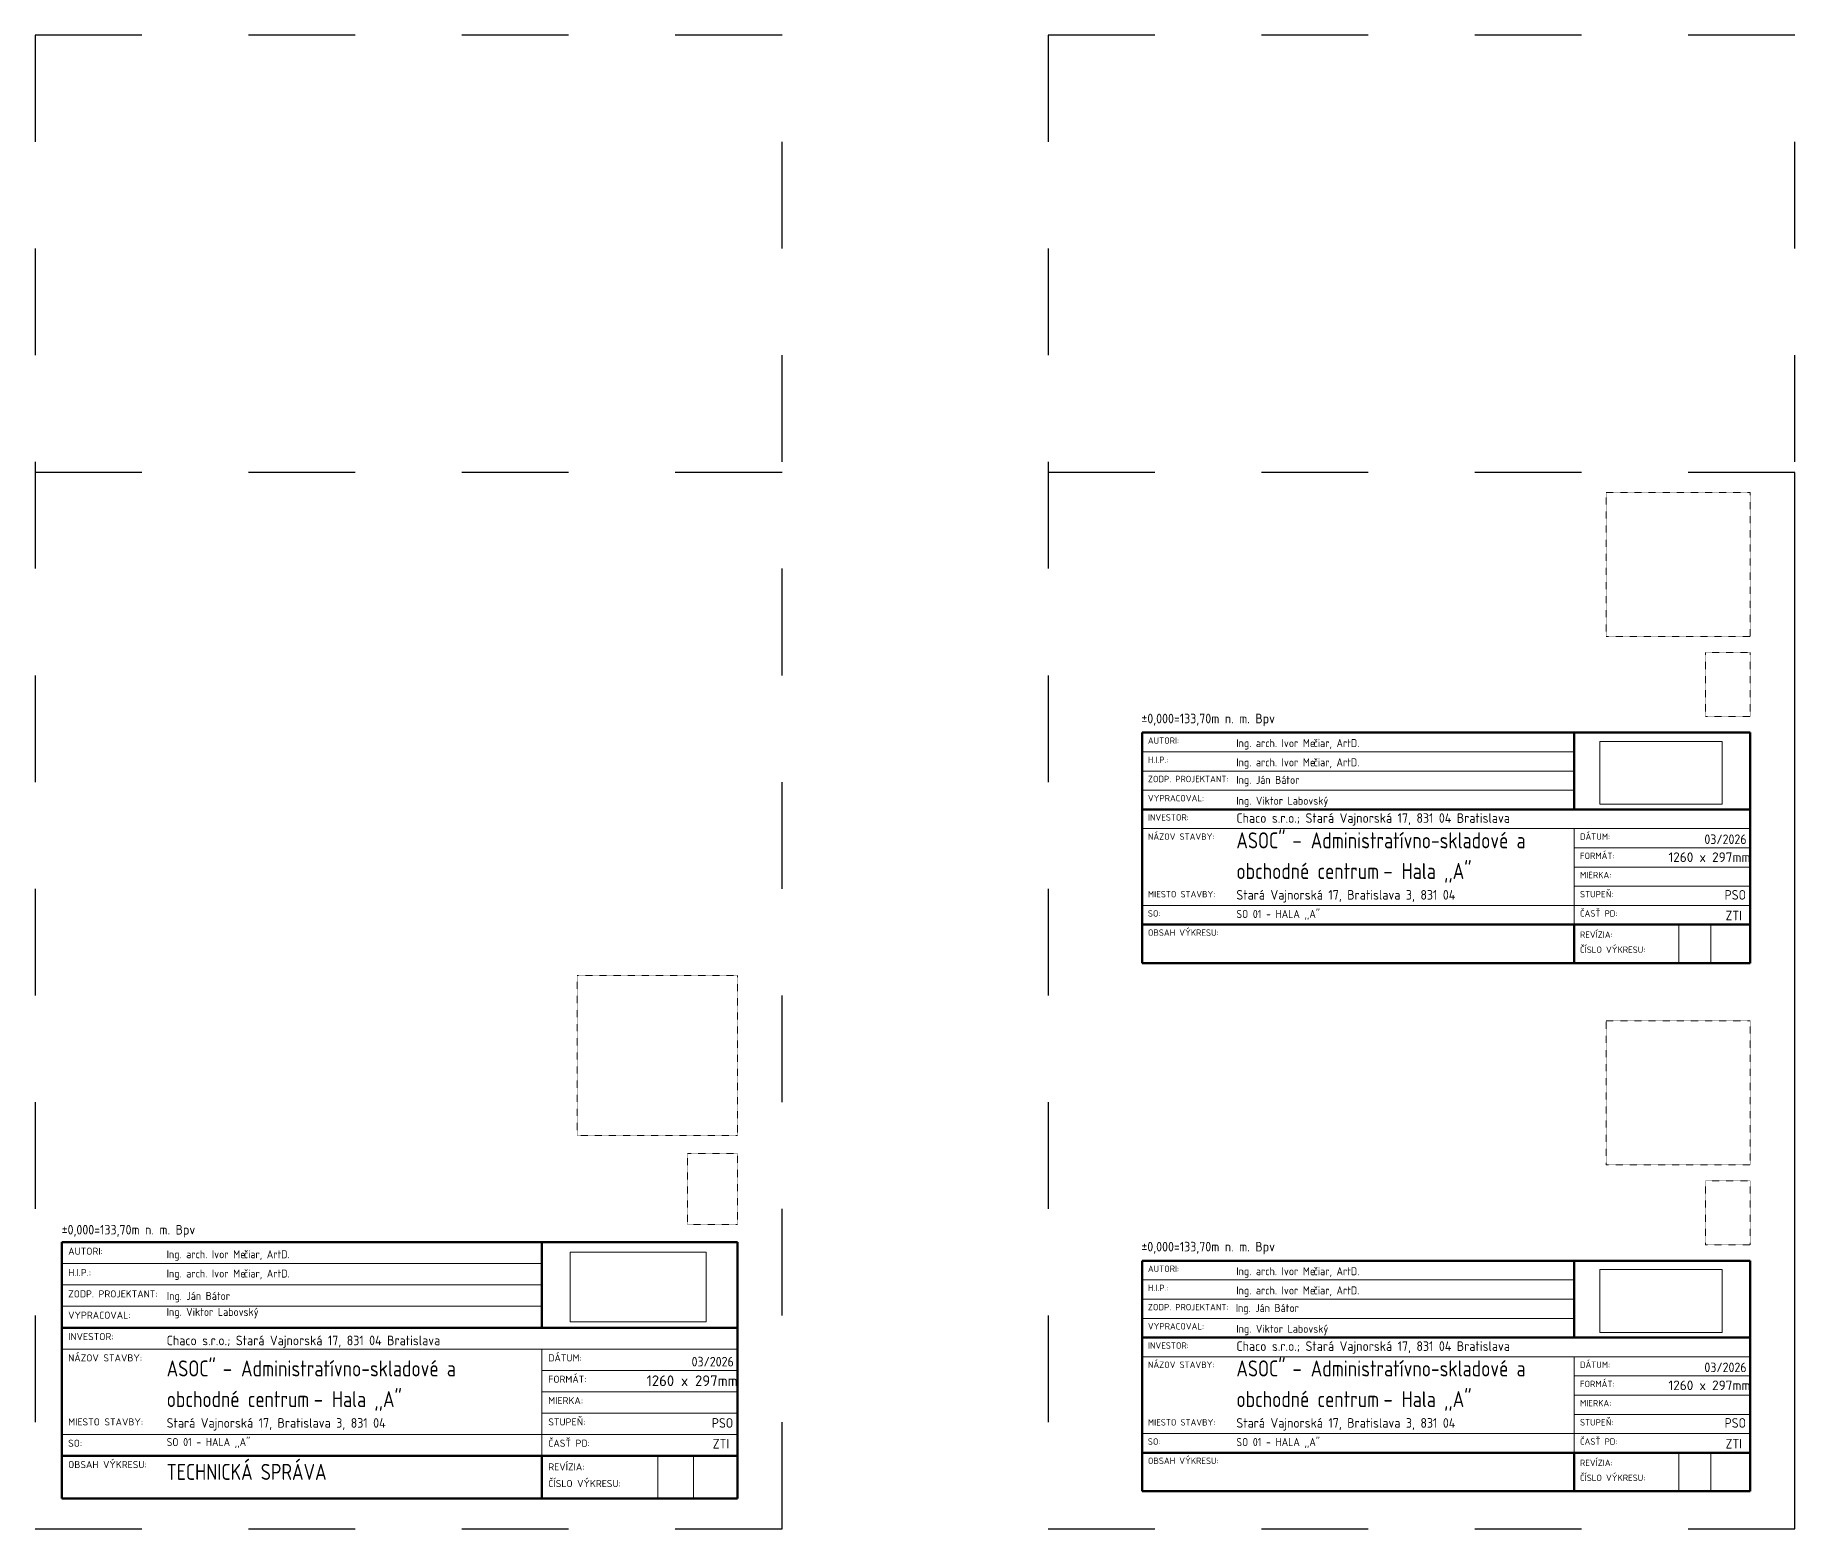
# Model space of a CAD drawing. Header units: millimetres. Extents: x 2377 to 264466, y -28213 to 61616.
# Drawn here: x 97217 to 128142, y 4870 to 31120 of the extents above; entities that cross this region are included whole.
import ezdxf

# ---------------------------------------------------------------- set-up
doc = ezdxf.new("R2010")
doc.units = ezdxf.units.MM
doc.linetypes.add('Čiarkovaná 3mm', pattern=[6, 3, -3])
doc.layers.get('0').update_dxf_attribs({"color": 8})
for name, color, linetype, lineweight in [('_Wide Lines_', 250, 'Continuous', 70), ('dash', 9, 'Čiarkovaná 3mm', 9), ('Title Blocks', 7, 'Continuous', 9)]:
    doc.layers.add(name, color=color, linetype=linetype, lineweight=lineweight)
doc.layers.add('NETLAC', color=240, linetype='Čiarkovaná 3mm', plot=False, transparency=0.1)
doc.styles.add('ISOCPEUR_10', font='isocpeur.ttf', dxfattribs={"height": 2})
doc.styles.add('ISOCPEUR_11', font='isocpeur.ttf', dxfattribs={"height": 3})
doc.styles.add('ISOCPEUR_12', font='isocpeur.ttf', dxfattribs={"width": 0.8, "height": 5})
doc.styles.add('ISOCPEUR_13', font='isocpeur.ttf', dxfattribs={"width": 0.9, "height": 3})
doc.styles.add('ISOCPEUR_14', font='isocpeur.ttf', dxfattribs={"width": 0.9, "height": 2.5})
picture_1 = doc.add_image_def('image1.jpg', size_in_pixel=(817, 420))

# ---------------------------------------------------------------- blocks, each defined once
blk = doc.blocks.new('netlac')
at = {"layer": 'NETLAC', "ltscale": 500}
for p, q in [((83851, 26406), (73351, 26406)), ((73351, 26406), (73351, 5406)), ((83851, 5406), (83851, 26406)), ((83851, 20256), (73351, 20256)), ((73351, 5406), (83851, 5406))]:
    blk.add_line(p, q, dxfattribs=at)

msp = doc.modelspace()

# ---------------------------------------------------------------- linework, layer by layer
at = {"color": 0}
msp.add_line((128142, 4870), (128142, 23433), dxfattribs=at)
at = {"layer": '_Wide Lines_'}
for p, q in [((116670, 14813), (116670, 18863)), ((116670, 18863), (127358, 18863)), ((124264, 18863), (124264, 17513)), ((127358, 18863), (127358, 14813)), ((127358, 17513), (116670, 17513)), ((116670, 15488), (127358, 15488)), ((124264, 15488), (124264, 14813)), ((127358, 14813), (116670, 14813)), ((97683, 5405), (97683, 9905)), ((97683, 9905), (109558, 9905)), ((106120, 9905), (106120, 8405)), ((109558, 9905), (109558, 5405)), ((116670, 5531), (116670, 9581)), ((116670, 9581), (127358, 9581)), ((124264, 9581), (124264, 8231)), ((127358, 9581), (127358, 5531)), ((109558, 8405), (97683, 8405)), ((127358, 8231), (116670, 8231)), ((116670, 6206), (127358, 6206)), ((124264, 6206), (124264, 5531)), ((97683, 6155), (109558, 6155)), ((106120, 6155), (106120, 5405)), ((109558, 5405), (97683, 5405)), ((127358, 5531), (116670, 5531))]:
    msp.add_line(p, q, dxfattribs=at)
at = {"layer": 'dash'}
for p, q in [((124827, 23081), (127358, 23081)), ((124827, 20550), (124827, 23081)), ((127358, 23081), (127358, 20550)), ((127358, 20550), (124827, 20550)), ((126570, 20269), (127358, 20269)), ((126570, 19144), (126570, 20269)), ((127358, 20269), (127358, 19144)), ((127358, 19144), (126570, 19144)), ((106745, 14592), (109558, 14592)), ((106745, 11780), (106745, 14592)), ((109558, 14592), (109558, 11780)), ((124827, 13800), (127358, 13800)), ((124827, 11269), (124827, 13800)), ((127358, 13800), (127358, 11269)), ((109558, 11780), (106745, 11780)), ((108683, 11467), (109558, 11467)), ((108683, 10217), (108683, 11467)), ((109558, 11467), (109558, 10217)), ((127358, 11269), (124827, 11269)), ((126570, 10988), (127358, 10988)), ((126570, 9863), (126570, 10988)), ((127358, 10988), (127358, 9863)), ((109558, 10217), (108683, 10217)), ((127358, 9863), (126570, 9863))]:
    msp.add_line(p, q, dxfattribs=at)
at = {"layer": 'Title Blocks'}
for p, q in [((124264, 18525), (116670, 18525)), ((124264, 18188), (116670, 18188)), ((124264, 17850), (116670, 17850)), ((127358, 17175), (116670, 17175)), ((124264, 17175), (124264, 15488)), ((127358, 16838), (124264, 16838)), ((127358, 16500), (124264, 16500)), ((127358, 16163), (124264, 16163)), ((127358, 15825), (116670, 15825)), ((126103, 15488), (126103, 14813)), ((126665, 15488), (126665, 14813)), ((106120, 9530), (97683, 9530)), ((106120, 9155), (97683, 9155)), ((124264, 9244), (116670, 9244)), ((106120, 8780), (97683, 8780)), ((124264, 8906), (116670, 8906)), ((124264, 8569), (116670, 8569)), ((109558, 8030), (97683, 8030)), ((106120, 8030), (106120, 6155)), ((127358, 7894), (116670, 7894)), ((124264, 7894), (124264, 6206)), ((109558, 7655), (106120, 7655)), ((127358, 7556), (124264, 7556)), ((109558, 7280), (106120, 7280)), ((127358, 7219), (124264, 7219)), ((109558, 6905), (106120, 6905)), ((127358, 6881), (124264, 6881)), ((109558, 6530), (97683, 6530)), ((127358, 6544), (116670, 6544)), ((126103, 6206), (126103, 5531)), ((126665, 6206), (126665, 5531)), ((108163, 6155), (108163, 5405)), ((108788, 6155), (108788, 5405))]:
    msp.add_line(p, q, dxfattribs=at)

# ---------------------------------------------------------------- block references
at = {"color": 0, "xscale": 1.25, "yscale": 1.25, "zscale": 1.25}
for p in [(5529, -1888), (23329, -1888)]:
    msp.add_blockref('netlac', p, dxfattribs=at)

# ---------------------------------------------------------------- texts
at = {"layer": 'Title Blocks', "attachment_point": 1}
for s, insert, char_height, width, style in [('±0,000=133,70m n. m. Bpv', (116659, 19195), 168.75, 2759.81, 'ISOCPEUR_13'), ('AUTOR', (116773, 18779), 112.5, 577.22, 'ISOCPEUR_10'), ('\\fISOCPEUR|b0|i0|c238|p34|;I', (117250, 18779), 112.5, 40.59, 'ISOCPEUR_10'), ('\\fISOCPEUR|b0|i0|c238|p34|;:', (117283, 18779), 112.5, 40.59, 'ISOCPEUR_10'), ('Ing. arch. Ivor Me', (118328, 18749), 140.62, 1643.71, 'ISOCPEUR_14'), ('čiar, ArtD.', (119684, 18749), 140.62, 978.11, 'ISOCPEUR_14'), ('H.I.P.:', (116773, 18441), 112.5, 428.4, 'ISOCPEUR_10'), ('Ing. arch. Ivor Me', (118328, 18411), 140.62, 1643.71, 'ISOCPEUR_14'), ('čiar, ArtD.', (119684, 18411), 140.62, 978.11, 'ISOCPEUR_14'), ('ZODP. PROJEKTANT:', (116773, 18104), 112.5, 1718.12, 'ISOCPEUR_10'), ('Ing. Ján Bátor', (118328, 18102), 140.62, 1611.24, 'ISOCPEUR_14'), ('VYPRACOVAL:', (116773, 17766), 112.5, 1208.54, 'ISOCPEUR_10'), ('Ing. Viktor Labovský', (118328, 17736), 140.62, 1611.24, 'ISOCPEUR_14'), ('INVESTOR:', (116773, 17429), 112.5, 870.33, 'ISOCPEUR_10'), ('Chaco s.r.o.; Stará Vajnorská 17, 831 04 Bratislava', (118328, 17446), 168.75, 5673.84, 'ISOCPEUR_13'), ('NÁZOV STAVBY:', (116773, 17091), 112.5, 1434.02, 'ISOCPEUR_10'), ('ASOC" ', (118328, 17110), 281.2, 1194.11, 'ISOCPEUR_12'), (' Administratívno-skladové a', (119492, 17110), 281.25, 4772.85, 'ISOCPEUR_12'), ('DÁTUM:', (124367, 17091), 112.5, 631.33, 'ISOCPEUR_10'), ('03/2026', (126553, 17073), 168.8, 880.7, 'ISOCPEUR_13'), ('\\fISOCPEUR|b0|i0|c238|p34|;\\W.8;–', (119313, 17110), 281.25, 216.46, 'ISOCPEUR_12'), ('FORMÁT:', (124367, 16754), 112.5, 730.54, 'ISOCPEUR_10'), ('1260 x 297mm', (125921, 16758), 168.75, 1704.59, 'ISOCPEUR_11'), ('obchodné centrum ', (118328, 16571), 281.25, 3131.39, 'ISOCPEUR_12'), ('\\fISOCPEUR|b0|i0|c238|p34|;\\W.8;–', (120912, 16571), 281.25, 216.46, 'ISOCPEUR_12'), (' Hala ,,A"', (121090, 16571), 281.2, 1627.02, 'ISOCPEUR_12'), ('MIERKA:', (124367, 16416), 112.5, 658.39, 'ISOCPEUR_10'), ('Stará Vajnorská 17, Bratislava 3, 831 04', (118328, 16096), 168.75, 4557.74, 'ISOCPEUR_13'), ('Ň:', (124821, 16079), 112.5, 153.32, 'ISOCPEUR_10'), ('PSO', (126909, 16096), 168.8, 438.32, 'ISOCPEUR_13'), ('MIESTO STAVBY:', (116773, 16079), 112.5, 1447.55, 'ISOCPEUR_10'), ('SO 01 - HALA ,,A"', (118328, 15746), 140.62, 1757.35, 'ISOCPEUR_14'), ('STUPE', (124367, 16079), 112.5, 550.16, 'ISOCPEUR_10'), ('ČASŤ PD:', (124367, 15741), 112.5, 802.69, 'ISOCPEUR_10'), ('SO:', (116773, 15741), 112.5, 266.06, 'ISOCPEUR_10'), ('ZTI', (126925, 15732), 168.8, 1976.51, 'ISOCPEUR_13'), ('OBSAH VÝKRESU:', (116773, 15404), 112.5, 1506.17, 'ISOCPEUR_10'), ('REVÍZIA:', (124367, 15368), 112.5, 726.03, 'ISOCPEUR_10'), ('\\fISOCPEUR|b0|i0|c238|p34|;Č', (124367, 15104), 112.5, 99.21, 'ISOCPEUR_10'), ('ÍSLO VÝKRESU:', (124449, 15104), 112.5, 1321.28, 'ISOCPEUR_10'), ('±0,000=133,70m n. m. Bpv', (97683, 10211), 168.75, 2759.81, 'ISOCPEUR_13'), ('±0,000=133,70m n. m. Bpv', (116659, 9913), 168.75, 2759.81, 'ISOCPEUR_13'), ('AUTOR', (97797, 9811), 125, 641.35, 'ISOCPEUR_10'), ('\\fISOCPEUR|b0|i0|c238|p34|;I', (98327, 9811), 125, 45.09, 'ISOCPEUR_10'), ('\\fISOCPEUR|b0|i0|c238|p34|;:', (98364, 9811), 125, 45.09, 'ISOCPEUR_10'), ('Ing. arch. Ivor Me', (99528, 9765), 140.62, 1643.71, 'ISOCPEUR_14'), ('čiar, ArtD.', (100884, 9765), 140.62, 978.11, 'ISOCPEUR_14'), ('H.I.P.:', (97797, 9436), 125, 476, 'ISOCPEUR_10'), ('Ing. arch. Ivor Me', (99528, 9427), 140.62, 1643.71, 'ISOCPEUR_14'), ('čiar, ArtD.', (100884, 9427), 140.62, 978.11, 'ISOCPEUR_14'), ('AUTOR', (116773, 9497), 112.5, 577.22, 'ISOCPEUR_10'), ('\\fISOCPEUR|b0|i0|c238|p34|;I', (117250, 9497), 112.5, 40.59, 'ISOCPEUR_10'), ('\\fISOCPEUR|b0|i0|c238|p34|;:', (117283, 9497), 112.5, 40.59, 'ISOCPEUR_10'), ('Ing. arch. Ivor Me', (118328, 9467), 140.62, 1643.71, 'ISOCPEUR_14'), ('čiar, ArtD.', (119684, 9467), 140.62, 978.11, 'ISOCPEUR_14'), ('ZODP. PROJEKTANT:', (97797, 9061), 125, 1909.02, 'ISOCPEUR_10'), ('Ing. Ján Bátor', (99532, 9033), 140.62, 1611.24, 'ISOCPEUR_14'), ('H.I.P.:', (116773, 9160), 112.5, 428.4, 'ISOCPEUR_10'), ('Ing. arch. Ivor Me', (118328, 9130), 140.62, 1643.71, 'ISOCPEUR_14'), ('čiar, ArtD.', (119684, 9130), 140.62, 978.11, 'ISOCPEUR_14'), ('VYPRACOVAL:', (97797, 8686), 125, 1342.83, 'ISOCPEUR_10'), ('Ing. Viktor Labovský', (99528, 8752), 140.62, 1611.24, 'ISOCPEUR_14'), ('ZODP. PROJEKTANT:', (116773, 8822), 112.5, 1718.12, 'ISOCPEUR_10'), ('Ing. Ján Bátor', (118317, 8821), 140.62, 1611.24, 'ISOCPEUR_14'), ('VYPRACOVAL:', (116773, 8485), 112.5, 1208.54, 'ISOCPEUR_10'), ('Ing. Viktor Labovský', (118328, 8455), 140.62, 1611.24, 'ISOCPEUR_14'), ('INVESTOR:', (97797, 8311), 125, 967.04, 'ISOCPEUR_10'), ('Chaco s.r.o.; Stará Vajnorská 17, 831 04 Bratislava', (99528, 8265), 168.75, 5673.84, 'ISOCPEUR_13'), ('INVESTOR:', (116773, 8147), 112.5, 870.33, 'ISOCPEUR_10'), ('Chaco s.r.o.; Stará Vajnorská 17, 831 04 Bratislava', (118328, 8165), 168.75, 5673.84, 'ISOCPEUR_13'), ('NÁZOV STAVBY:', (97797, 7936), 125, 1593.35, 'ISOCPEUR_10'), ('ASOC" ', (99528, 7829), 281.2, 1194.11, 'ISOCPEUR_12'), (' Administratívno-skladové a', (100692, 7829), 281.25, 4772.85, 'ISOCPEUR_12'), ('DÁTUM:', (106235, 7936), 125, 701.48, 'ISOCPEUR_10'), ('03/2026', (108753, 7892), 168.8, 880.7, 'ISOCPEUR_13'), ('NÁZOV STAVBY:', (116773, 7810), 112.5, 1434.02, 'ISOCPEUR_10'), ('ASOC" ', (118328, 7829), 281.2, 1194.11, 'ISOCPEUR_12'), (' Administratívno-skladové a', (119492, 7829), 281.25, 4772.85, 'ISOCPEUR_12'), ('DÁTUM:', (124367, 7810), 112.5, 631.33, 'ISOCPEUR_10'), ('03/2026', (126553, 7792), 168.8, 880.7, 'ISOCPEUR_13'), ('\\fISOCPEUR|b0|i0|c238|p34|;\\W.8;–', (100513, 7829), 281.25, 216.46, 'ISOCPEUR_12'), ('FORMÁT:', (106235, 7561), 125, 811.71, 'ISOCPEUR_10'), ('1260 x 297mm', (107961, 7566), 187.5, 1893.99, 'ISOCPEUR_11'), ('\\fISOCPEUR|b0|i0|c238|p34|;\\W.8;–', (119313, 7829), 281.25, 216.46, 'ISOCPEUR_12'), ('FORMÁT:', (124367, 7472), 112.5, 730.54, 'ISOCPEUR_10'), ('1260 x 297mm', (125921, 7476), 168.75, 1704.59, 'ISOCPEUR_11'), ('obchodné centrum ', (99528, 7290), 281.25, 3131.39, 'ISOCPEUR_12'), ('\\fISOCPEUR|b0|i0|c238|p34|;\\W.8;–', (102112, 7290), 281.25, 216.46, 'ISOCPEUR_12'), (' Hala ,,A"', (102290, 7290), 281.2, 1627.02, 'ISOCPEUR_12'), ('MIERKA:', (106235, 7186), 125, 731.54, 'ISOCPEUR_10'), ('obchodné centrum ', (118328, 7290), 281.25, 3131.39, 'ISOCPEUR_12'), ('\\fISOCPEUR|b0|i0|c238|p34|;\\W.8;–', (120912, 7290), 281.25, 216.46, 'ISOCPEUR_12'), (' Hala ,,A"', (121090, 7290), 281.2, 1627.02, 'ISOCPEUR_12'), ('MIERKA:', (124367, 7135), 112.5, 658.39, 'ISOCPEUR_10'), ('MIESTO STAVBY:', (97797, 6811), 125, 1608.39, 'ISOCPEUR_10'), ('Stará Vajnorská 17, Bratislava 3, 831 04', (99528, 6815), 168.75, 4557.74, 'ISOCPEUR_13'), ('STUPE', (106235, 6811), 125, 611.29, 'ISOCPEUR_10'), ('Ň:', (106739, 6811), 125, 170.36, 'ISOCPEUR_10'), ('PSO', (109109, 6815), 168.8, 438.32, 'ISOCPEUR_13'), ('Stará Vajnorská 17, Bratislava 3, 831 04', (118328, 6815), 168.75, 4557.74, 'ISOCPEUR_13'), ('Ň:', (124821, 6797), 112.5, 153.32, 'ISOCPEUR_10'), ('PSO', (126909, 6815), 168.8, 438.32, 'ISOCPEUR_13'), ('MIESTO STAVBY:', (116773, 6797), 112.5, 1447.55, 'ISOCPEUR_10'), ('STUPE', (124367, 6797), 112.5, 550.16, 'ISOCPEUR_10'), ('ČASŤ PD:', (124367, 6460), 112.5, 802.69, 'ISOCPEUR_10'), ('SO:', (97797, 6436), 125, 295.62, 'ISOCPEUR_10'), ('SO 01 - HALA ,,A"', (99528, 6465), 140.62, 1757.35, 'ISOCPEUR_14'), ('ČASŤ PD:', (106235, 6436), 125, 891.88, 'ISOCPEUR_10'), ('ZTI', (109125, 6450), 168.8, 1976.51, 'ISOCPEUR_13'), ('SO:', (116773, 6460), 112.5, 266.06, 'ISOCPEUR_10'), ('SO 01 - HALA ,,A"', (118328, 6465), 140.62, 1757.35, 'ISOCPEUR_14'), ('ZTI', (126925, 6450), 168.8, 1976.51, 'ISOCPEUR_13'), ('OBSAH VÝKRESU:', (97797, 6061), 125, 1673.52, 'ISOCPEUR_10'), ('TECHNICKÁ SPRÁVA', (99528, 6011), 281.25, 2733.8, 'ISOCPEUR_12'), ('REVÍZIA:', (106235, 6021), 125, 806.7, 'ISOCPEUR_10'), ('OBSAH VÝKRESU:', (116773, 6122), 112.5, 1506.17, 'ISOCPEUR_10'), ('REVÍZIA:', (124367, 6086), 112.5, 726.03, 'ISOCPEUR_10'), ('\\fISOCPEUR|b0|i0|c238|p34|;Č', (106235, 5728), 125, 110.23, 'ISOCPEUR_10'), ('ÍSLO VÝKRESU:', (106326, 5728), 125, 1468.09, 'ISOCPEUR_10'), ('\\fISOCPEUR|b0|i0|c238|p34|;Č', (124367, 5823), 112.5, 99.21, 'ISOCPEUR_10'), ('ÍSLO VÝKRESU:', (124449, 5823), 112.5, 1321.28, 'ISOCPEUR_10')]:
    msp.add_mtext(s, dxfattribs=dict(at, insert=insert, char_height=char_height, width=width, style=style))

# ---------------------------------------------------------------- pictures from other files: only their frames are drawn
at = {"layer": 'Title Blocks'}
image = msp.add_image(picture_1, insert=(124715, 17603), size_in_units=(2150, 1105), dxfattribs=at)
image.dxf.flags = 7
image = msp.add_image(picture_1, insert=(106622, 8505), size_in_units=(2389, 1228), dxfattribs=at)
image.dxf.flags = 7
image = msp.add_image(picture_1, insert=(124715, 8322), size_in_units=(2150, 1105), dxfattribs=at)
image.dxf.flags = 7

doc.saveas('drawing.dxf')
